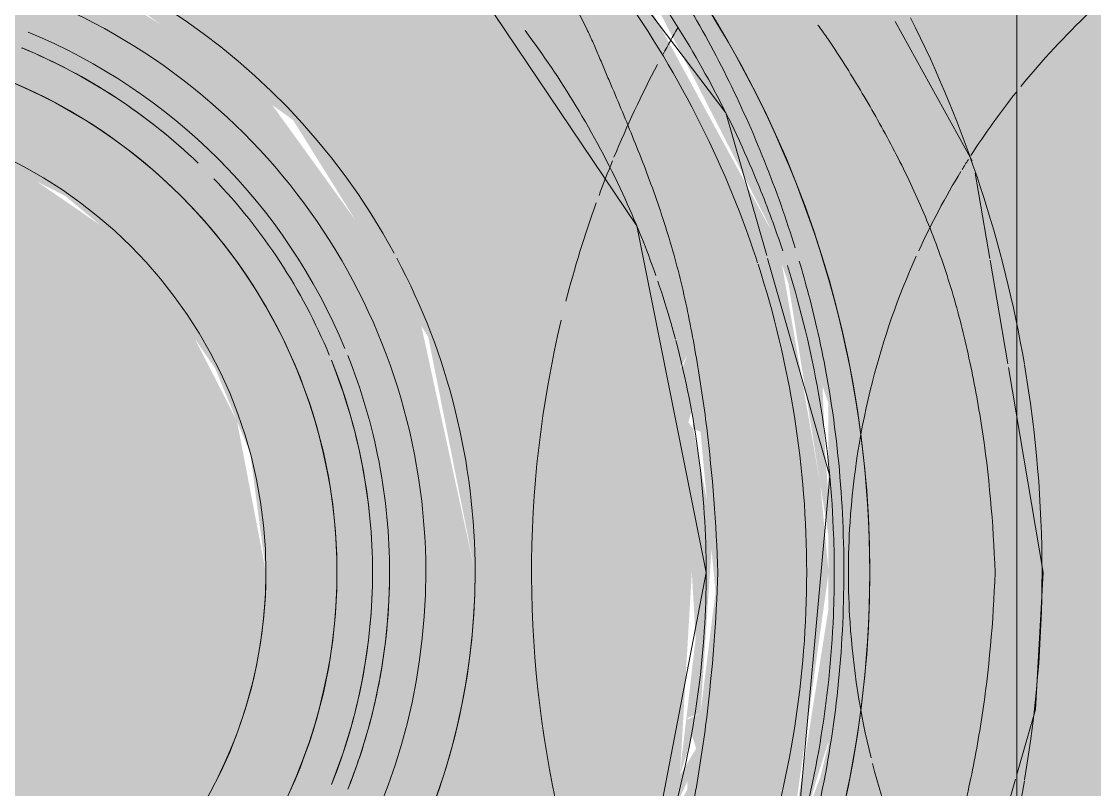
# Model space of a CAD drawing. Header units: metres. Extents: x 1.1 to 88.1, y -3.7 to 23.8.
# Drawn here: x 23.97653 to 24.00674, y 22.09873 to 22.12037 of the extents above; entities that cross this region are included whole.
import ezdxf

# ---------------------------------------------------------------- set-up
doc = ezdxf.new("R2010")
doc.units = ezdxf.units.M
doc.layers.add('1095_ARQ_BASE_dwg', color=7, linetype='Continuous', lineweight=5, true_color=0x767676)
doc.layers.add('A-FLOR', color=7, linetype='Continuous', lineweight=9, true_color=0x007f00)
doc.layers.add('LAYOUT-WC_COZINHA', color=7, linetype='Continuous', lineweight=5)
doc.layers.add('P-SANR-FIXT', color=7, linetype='Continuous', lineweight=5)

# ---------------------------------------------------------------- blocks, each defined once
blk = doc.blocks.new('1095_ARQ_BASE_dwg_A$C331B23C5-V4-TÉRREO')
at = {"layer": 'LAYOUT-WC_COZINHA', "color": 254, "true_color": 0xe6e6e6}
for radius, start, end in [(0.02173008093745839, 14.34205347070965, 24.19887952554475), (0.02173008093745827, 3.707179980991153, 13.91375420554731), (0.02173008093745869, 345.6822596381449, 356.2928200191801), (0.02173008093745861, 335.8011204747295, 345.6579465297497), (0.02173008093745849, 327.6268900962612, 328.5162839313962), (0.02173008093745842, 321.4831705184164, 327.2727272727316), (0.02173008093745888, 313.4386172301925, 320.9453851844161)]:
    blk.add_arc((0.1988713163498231, 0.4000000485780205), radius, start, end, dxfattribs=at)
at = {"layer": 'LAYOUT-WC_COZINHA', "color": 254, "true_color": 0xe9e9e9}
for radius, start, end in [(0.03065085100652098, 346.589651650428, 13.85596082074869), (0.03065085100652101, 340.1427155761213, 345.5553491694817), (0.03065085100652072, 337.7652515565567, 339.72623596918), (0.03065085100652082, 332.1701128724391, 337.5652916131978)]:
    blk.add_arc((0.1988713163498231, 0.4000000485780205), radius, start, end, dxfattribs=at)
at = {"layer": 'LAYOUT-WC_COZINHA', "color": 7, "true_color": 0xf2f2f2}
for radius, start, end in [(0.02173008093745876, 0, 3.707179980991645), (0.02173008093745861, 356.2928200191801, 0), (0.02173008093745852, 328.6724872057854, 335.3554602494703)]:
    blk.add_arc((0.1988713163498231, 0.4000000485780205), radius, start, end, dxfattribs=at)
at = {"layer": 'LAYOUT-WC_COZINHA', "color": 7, "true_color": 0xeeeeee}
blk.add_arc((0.1988713163498231, 0.4000000485780205), 0.03065085100652076, 329.9567374898219, 331.5467307387211, dxfattribs=at)
blk = doc.blocks.new('1095_ARQ_BASE_dwg-4006143-TÉRREO')
at = {"rotation": 270}
blk.add_blockref('1095_ARQ_BASE_dwg_A$C331B23C5-V4-TÉRREO', (16.30244843990409, 13.27780630161033), dxfattribs=at)
blk = doc.blocks.new('USO_ESG_Cuba lavatório retângular - Uso geral-4012784-TÉRREO')
at = {"layer": 'P-SANR-FIXT', "true_color": 0xf3f3f3, "transparency": 33554560}
h = blk.add_hatch(color=7, dxfattribs=at)
h.paths.add_polyline_path([(0.1869294648993255, -0.357624999999909), (0.1869294648993261, -0.1449999999999898), (-0.1858498807490143, -0.1449999999999861), (-0.1858498807490148, -0.3576249999999097), (0.1866170412062196, -0.357624999999909)])
h.paths.add_polyline_path([(0.03085075423785871, -0.2499999999999835), (0.02853169548887802, -0.2605591455053556), (0.02313259905116912, -0.2689772181100412), (0.02216480677848439, -0.2697392606215501), (0.01763355756879813, -0.2742705098312342), (0.00927050983127133, -0.2785316954888421), (2.382307684456464e-14, -0.2799999999999854), (-0.009270509831225848, -0.2785316954888422), (-0.01763355756875049, -0.2742705098312342), (-0.02427050983122569, -0.2676335575687601), (-0.0251214761728119, -0.2661279080109749), (-0.02906568206069272, -0.2597400045693585), (-0.03112010454866174, -0.2499999999999837), (-0.02853169548883146, -0.2391271243805648), (-0.02329843698086969, -0.2310628503781256), (-0.02174433880653905, -0.2298402714065292), (-0.01763355756875049, -0.2257294901687417), (-0.008846695337719012, -0.221401178889773), (0.000539792075152667, -0.2200854946656971), (0.00927050983127133, -0.2214683045111337), (0.01763355756879705, -0.2257294901687416), (0.02427050983127117, -0.2323664424312071), (0.0262010603231194, -0.235807013857252), (0.02875675427854008, -0.2397917578825391), (0.03037067809956857, -0.2476596305875227)])
h = blk.add_hatch(color=7, dxfattribs=at)
h.paths.add_polyline_path([(0.02533763338724237, -0.2344607903328328), (0.02427050983127117, -0.2323664424312071), (0.02411113747496271, -0.2325484830128858), (0.02427050983127117, -0.2327969705296536)])
h.paths.add_polyline_path([(0.02216480677848548, -0.2302607393784257), (0.01763355756879705, -0.2257294901687416), (0.00927050983127133, -0.2214683045111337), (2.382307684456464e-14, -0.2199999999999818), (-0.009270509831225848, -0.2214683045111338), (-0.01763355756875049, -0.2257294901687417), (-0.02174433880653905, -0.2298402714065292), (-0.01512085696504463, -0.2246297063650442), (-0.005298960460592389, -0.2211704951486595), (0.005176605270418327, -0.2211704951486595), (0.01558627173027372, -0.2250807813319949), (0.01923043080564075, -0.2279502030173084)])
h.paths.add_polyline_path([(0.02216480677848439, -0.2697392606215501), (0.0149526239992961, -0.2754181547743642), (0.005115685665228228, -0.2788507627995166), (-0.005298960460591306, -0.2788295048513077), (-0.01512085696504354, -0.2753702936349231), (-0.02174433880652822, -0.2701597285934554), (-0.01763355756875049, -0.2742705098312342), (-0.008846695337719012, -0.2785988211101942), (0.0005397920751537499, -0.2799145053342788), (0.00927050983127133, -0.2785316954888421), (0.01763355756879813, -0.2742705098312342)])
h.paths.add_polyline_path([(-0.02391126502494523, -0.2320071976249332), (-0.02427050983122569, -0.2323664424312072), (-0.02414439462078277, -0.2323664424312072)])
h = blk.add_hatch(color=7, dxfattribs=at)
h.paths.add_polyline_path([(0.008961492836891504, -0.2224193610274232), (0.004590060453473843, -0.2211339034133064), (0.00107646400322933, -0.2211704951486595), (0.008652475842520341, -0.2223704175437216)])
h.paths.add_polyline_path([(0.0300000000000235, -0.2499999999999835), (0.02853169548887802, -0.2407294901687382), (0.02399438216739933, -0.2323664424312071), (0.02292684928999008, -0.231022781889926), (0.02216480677848331, -0.2302607393784257), (0.0149526239992961, -0.2245818452256116), (0.00940909705789155, -0.2226474267693292), (0.01763355756879705, -0.2271262924154066), (0.02356980799344345, -0.2331668081476626), (0.02762958245628254, -0.2413475241574914), (0.02900000000001831, -0.2499999999999835), (0.02959928155077139, -0.2499999999999835)])
h.paths.add_polyline_path([(1.840874119807268e-14, -0.2209999999999815), (-0.006172342022647001, -0.2214683045111338), (-0.008652475842477025, -0.2223704175437216), (-0.001021336680901484, -0.2211617638385803)])
h.paths.add_polyline_path([(-0.008961492836855768, -0.2224193610274232), (-0.01512085696504463, -0.2246297063650442), (-0.02346149283685572, -0.2315574254368437), (-0.02427050983122569, -0.2325607816963789), (-0.0251214761728119, -0.2340365579130425), (-0.02862534557809197, -0.2413207735616555), (-0.02982850638683382, -0.2499999999999837), (-0.02896880295333251, -0.2498030295994473), (-0.02742318694958067, -0.2407294901687383), (-0.02287370758456288, -0.2323664424312072), (-0.01683319185230797, -0.2264301920065564), (-0.009032939408807355, -0.2224557648741196)])
at = {"layer": 'P-SANR-FIXT', "color": 8, "true_color": 0x808080, "flags": 128}
for points in [[(-0.008846695337719012, -0.2228798044426291), (-0.002708260249471493, -0.2211267368241472), (0.007897002039398816, -0.222095925767183), (0.01743733420890632, -0.2268280476504858), (0.02462619903576658, -0.2346849642164301), (0.02849416044284715, -0.2446071509701804), (0.02900000000001831, -0.2499999999999835)], [(-0.0289999999999815, -0.2499999999999837), (-0.02704463938924065, -0.2395315960956219), (-0.0214422427375692, -0.2304748821672448), (-0.01294830699244713, -0.2240511783306102), (-0.008925505879602077, -0.2229023118418197)]]:
    blk.add_lwpolyline(points, dxfattribs=at)
at = {"layer": 'P-SANR-FIXT', "color": 8, "true_color": 0x808080}
for centre, radius, start, end in [((3.790034952544374e-15, -0.2500000000000009), 0.03000000000000018, 5.915831707522141e-13, 180.0000000000006), ((-1.624300693947589e-15, -0.2500000000000009), 0.02900000000000011, 106.6819962415684, 107.3531662342334), ((-1.624300693947589e-15, -0.2500000000000009), 0.0290000000000001, 108.1978308130135, 111.9871867458886), ((3.248601387895178e-15, -0.2500000000000009), 0.01599999999999987, 68.0625383310523, 111.9374616689459), ((3.248601387895178e-15, -0.2500000000000009), 0.01500000000000528, 359.9999999999987, 179.9999999999989), ((3.248601387895178e-15, -0.2500000000000009), 0.01600000000000002, 112.5000000000003, 133.8919711008796), ((3.248601387895178e-15, -0.2500000000000009), 0.01599999999999983, 136.1080288991172, 157.4999999999973)]:
    blk.add_arc(centre, radius, start, end, dxfattribs=at)
at = {"layer": 'P-SANR-FIXT'}
for radius, start, end in [(0.03000000000000186, 5.088887490341627e-14, 180), (0.01500000000000091, 1.218152443000527e-12, 180.000000000001)]:
    blk.add_arc((3.790034952544374e-15, -0.2500000000000009), radius, start, end, dxfattribs=at)
at = {"layer": 'P-SANR-FIXT', "color": 9, "true_color": 0xb9b9b9}
for radius, start, end in [(0.02900000000000017, 92.46208015160195, 106.6819962415696), (0.02899999999999979, 73.31800375842515, 87.6130991363536), (0.02899999999999991, 111.9871867458893, 123.1686474994104)]:
    blk.add_arc((-1.624300693947589e-15, -0.2500000000000009), radius, start, end, dxfattribs=at)
at = {"layer": 'P-SANR-FIXT', "color": 254, "true_color": 0xd7d7d7}
blk.add_arc((-1.624300693947589e-15, -0.2500000000000009), 0.02899999999999989, 87.61309913635368, 92.46208015160141, dxfattribs=at)
at = {"layer": 'P-SANR-FIXT', "color": 9, "true_color": 0xbfbfbf}
for radius, start, end in [(0.01599999999999998, 68.06253833104886, 111.9374616689458), (0.01599999999999993, 112.5000000000326, 133.8919711008875), (0.016, 136.1080288991192, 157.3614601490513)]:
    blk.add_arc((3.248601387895178e-15, -0.2500000000000009), radius, start, end, dxfattribs=at)
at = {"layer": 'P-SANR-FIXT', "color": 7, "true_color": 0xefefef}
blk.add_arc((3.248601387895178e-15, -0.2500000000000009), 0.0160000000000001, 157.3614601490506, 157.499999999997, dxfattribs=at)
at = {"layer": 'P-SANR-FIXT', "color": 8, "true_color": 0x808080}
for points, knots in [([(-0.008769624858523138, -0.2219857255343547), (-0.008458592322125081, -0.2218934206771798), (-0.007304503660765834, -0.22156994839781), (-0.005096085679068989, -0.2210864953756798), (-0.002084009963320986, -0.2207388637571516), (0.001236327136799575, -0.2206972576139234), (0.004496081532289011, -0.22099105559371), (0.008708659177706485, -0.2218496013203615), (0.01291429036232858, -0.2234169470189333), (0.01591682340999941, -0.2251058476875218), (0.01703172218814625, -0.2258308752217509), (0.01723338520683557, -0.2259653123214019)], [0.4063898920121023, 0.4063898920121023, 0.4063898920121023, 0.4063898920121023, 0.4166666666666666, 0.4444444444444444, 0.4791666666666666, 0.5138888888888888, 0.548611111111111, 0.5833333333333333, 0.6527777777777777, 0.6875, 0.69521360668637, 0.69521360668637, 0.69521360668637, 0.69521360668637]), ([(-0.01733990176433876, -0.2259748713643814), (-0.01661447824157873, -0.2254930210985326), (-0.0151388674659253, -0.2245976332666371), (-0.01281738829727617, -0.2234469901093273), (-0.01078607845700059, -0.2226351613973761), (-0.009547060414531428, -0.2222242596805273), (-0.009142605193543454, -0.2220988798923324)], [0.3055555555555556, 0.3055555555555556, 0.3055555555555556, 0.3055555555555556, 0.3333333333333333, 0.361111111111111, 0.3888888888888888, 0.4022782695010805, 0.4022782695010805, 0.4022782695010805, 0.4022782695010805])]:
    blk.add_open_spline(points, degree=3, knots=knots, dxfattribs=at)
blk = doc.blocks.new('USO_ESG_Sifão de Uso Geral - Sifão para lavatório-4012786-TÉRREO')
at = {"layer": 'P-SANR-FIXT', "color": 9, "true_color": 0xbcbcbc}
for p, q in [((1.732587406877428e-14, -0.2151177860310488), (-0.00576954627603603, -0.2160984953967963)), ((-0.01934528742794644, -0.2158568159528282), (0, -0.2158568159528282)), ((5.414335646491964e-16, -0.2158568159528282), (0.01589980186738571, -0.2158568159528281)), ((0.007658790109892573, -0.2164212575065809), (0.005819731398620246, -0.2158938515388714)), ((-0.005878380655512632, -0.2161169951002713), (-0.007701261184031557, -0.2164268489295705)), ((-0.008846695337716847, -0.2166215502021874), (-0.01124516297900489, -0.2170292425174384)), ((-0.01160097462173919, -0.2171186025394591), (-0.01551842351622782, -0.2192847960452973))]:
    blk.add_line(p, q, dxfattribs=at)
at = {"layer": 'P-SANR-FIXT', "color": 8, "true_color": 0x797979}
for p, q in [((-0.01403636948615235, -0.2158568159528282), (-0.02382200383151755, -0.2158568159528282)), ((0, -0.2158568159528282), (-0.01403636948615235, -0.2158568159528282)), ((0.02384331287709732, -0.2158568159528281), (0, -0.2158568159528282))]:
    blk.add_line(p, q, dxfattribs=at)
at = {"layer": 'P-SANR-FIXT', "color": 254, "true_color": 0xdddddd}
for p, q in [((-0.01934528742794644, -0.2158568159528282), (-0.005819731398602379, -0.2158568159528282)), ((-0.01403636948615235, -0.2158568159528282), (-0.01931940518979337, -0.2158568159528282)), ((0, -0.2158568159528282), (-0.01403636948615235, -0.2158568159528282)), ((-0.005819731398602379, -0.2158568159528282), (0, -0.2158568159528282)), ((0.01608669181237023, -0.2158568159528281), (0, -0.2158568159528282)), ((-5.414335646491964e-16, -0.2158568159528282), (0.01124285771995076, -0.2158568159528281)), ((-0.007701261184031557, -0.2164268489295705), (-0.008794259820211358, -0.2166126371957448))]:
    blk.add_line(p, q, dxfattribs=at)
at = {"layer": 'P-SANR-FIXT', "color": 9, "true_color": 0xbcbcbc, "flags": 128}
blk.add_lwpolyline([(0.005690588724213282, -0.2158568159528108), (0.003860997677208588, -0.2153321251255208), (1.840874119807268e-14, -0.2151177860310488)], dxfattribs=at)
at = {"layer": 'P-SANR-FIXT', "color": 8, "true_color": 0x808080, "flags": 128}
for points in [[(1.732587406877428e-14, -0.2246060849039471), (-0.009764060963254068, -0.2265582842477198), (-0.01802686516222551, -0.2321147251537007), (-0.02351797904036316, -0.240421086399743), (-0.02415240806594549, -0.2437297222639029)], [(0.01530832970432699, -0.2302508932566109), (0.00939317063815384, -0.2264072199758491), (2.598881110316143e-14, -0.2246060849039558)]]:
    blk.add_lwpolyline(points, dxfattribs=at)
at = {"layer": 'P-SANR-FIXT', "color": 9, "true_color": 0xbcbcbc}
for radius, start, end in [(0.03484968565129595, 89.99999999999942, 99.65823961181744), (0.03484968565129575, 80.34176038817891, 90), (0.03484968565129566, 99.70135754405271, 116.6461700771394), (0.0348496856512956, 63.35382992285229, 80.2986424559434)]:
    blk.add_arc((0, -0.2500000000000009), radius, start, end, dxfattribs=at)
at = {"layer": 'P-SANR-FIXT', "color": 9, "true_color": 0xbfbfbf}
for radius, start, end in [(0.02822349525623105, 90, 107.9131744302664), (0.02822349525623118, 72.08682556972725, 90), (0.02822349525623149, 108.2903796348468, 126.0000000000031), (0.02822349525623139, 108, 108.2863313442545), (0.02539391509603857, 105.9662807906842, 108.8642113322183), (0.02539391509603871, 109.2248660546576, 114.8392954094405), (0.0253939150960388, 121.1817865317685, 126.9500694084687), (0.01888887034603922, 90, 117.9467991478724), (0.01888887034603915, 269.9999999999995, 89.99999999999987), (0.01750000469312075, 90, 158.7858039684736), (0.0175000046931205, 26.2794320457164, 89.99999999999922), (0.01888887034603919, 118.4416452375933, 241.5583547624063), (0.01647931792355334, 90, 111.763202108668), (0.01647931792355307, 68.2367978912782, 90), (0.01599999999999946, 90, 111.9374616689208), (0.01599999999999961, 68.06253833102969, 89.99999999999997), (0.01647931792355318, 112.5000000000044, 157.5000000000172), (0.01599999999999939, 112.4999999999934, 133.891971100856), (0.01299999999999975, 90, 269.9999999999996), (0.01299999999999975, 90, 269.9999999999996), (0.01299999999999975, 269.9999999999994, 89.99999999999973), (0.01299999999999975, 270.0000000000017, 89.99999999999973), (0.01599999999999943, 136.1080288990931, 157.361460149039), (0.0175000046931205, 159.3211955666386, 269.9999999999996)]:
    blk.add_arc((0, -0.2500000000000009), radius, start, end, dxfattribs=at)
at = {"layer": 'P-SANR-FIXT', "color": 8, "true_color": 0x808080}
for radius, start, end in [(0.02539391509603858, 90, 104.9070568952628), (0.02539391509603864, 75.09294310470598, 89.99999999999984), (0.02539391509603867, 105.0000000000009, 105.9662807906871), (0.02539391509603871, 114.8392954094385, 121.1817865317632), (0.01888887034603922, 90, 117.9467991478724), (0.01888887034603915, 337.49999999998, 89.99999999999987), (0.01888887034603919, 118.4416452375933, 241.5583547624063), (0.01599999999999946, 90, 111.9374616689208), (0.01599999999999961, 68.06253833102969, 89.99999999999997), (0.01599999999999939, 112.4999999999934, 133.891971100856), (0.01599999999999962, 136.1080288991068, 157.4999999999975)]:
    blk.add_arc((0, -0.2500000000000009), radius, start, end, dxfattribs=at)
at = {"layer": 'P-SANR-FIXT', "color": 254, "true_color": 0xdfdfdf}
for radius, start, end in [(0.01647931792355247, 90, 111.7632021086644), (0.01647931792355388, 75.00000000000031, 89.99999999999952), (0.01647931792355438, 68.23679789127254, 74.99999999999959), (0.01647931792355226, 112.4999999999979, 157.500000000003)]:
    blk.add_arc((0, -0.2500000000000009), radius, start, end, dxfattribs=at)
at = {"layer": 'P-SANR-FIXT', "color": 7, "true_color": 0xefefef}
blk.add_arc((0, -0.2500000000000009), 0.01599999999999962, 157.3614601490488, 157.4999999999975, dxfattribs=at)
at = {"layer": 'P-SANR-FIXT', "color": 9, "true_color": 0xbcbcbc}
for points, knots in [([(0, -0.2164723609770116), (-0.001390393587699305, -0.21651930464061), (-0.00344483121435383, -0.2167052270234301), (-0.006053097951000231, -0.2171890573318709), (-0.007930673662155923, -0.2176600569157749), (-0.009712557209786532, -0.2182785435380415), (-0.01138879504234262, -0.2190376030863674), (-0.01269535237455649, -0.219738464094397), (-0.01368430472703268, -0.2203201087326921), (-0.01416060454494202, -0.2206106702329221), (-0.01439338814773181, -0.220758145461042)], [0, 0, 0, 0, 0.05555555555555555, 0.08333333333333333, 0.1111111111111111, 0.1388888888888889, 0.1666666666666667, 0.1944444444444444, 0.2083333333333333, 0.2222222222222222, 0.2222222222222222, 0.2222222222222222, 0.2222222222222222]), ([(0.01426715163392995, -0.2206786986080964), (0.01407471210894614, -0.2205583602161606), (0.01363979605653538, -0.2202939313041365), (0.01269535237455703, -0.2197384640943969), (0.01138879504234316, -0.2190376030863674), (0.009712557209786532, -0.2182785435380329), (0.007930673662155923, -0.2176600569157749), (0.006053097951000773, -0.2171890573318709), (0.00344483121435383, -0.2167052270234301), (0.001390393587699305, -0.21651930464061), (0, -0.2164723609770116)], [0.7802781044217818, 0.7802781044217818, 0.7802781044217818, 0.7802781044217818, 0.7916666666666667, 0.8055555555555556, 0.8333333333333333, 0.861111111111111, 0.8888888888888888, 0.9166666666666666, 0.9444444444444444, 1, 1, 1, 1]), ([(-0.01439338814773181, -0.220758145461042), (-0.01462617175052161, -0.2209056206891532), (-0.014974145848348, -0.2211346322099735), (-0.01530849844542615, -0.2213741278468385), (-0.01542277508905908, -0.2214581018640055)], [0.2222222222222222, 0.2222222222222222, 0.2222222222222222, 0.2222222222222222, 0.2361111111111111, 0.2434737877480352, 0.2434737877480352, 0.2434737877480352, 0.2434737877480352])]:
    blk.add_open_spline(points, degree=3, knots=knots, dxfattribs=at)
at = {"layer": 'P-SANR-FIXT', "color": 8, "true_color": 0x808080}
for points, knots in [([(-0.01458837926506605, -0.2276444031615937), (-0.01446660928570583, -0.2275928615340064), (-0.01422060100285071, -0.2274903521867066), (-0.01372048118429059, -0.2272783077776549), (-0.01282304289705027, -0.2268988814560781), (-0.01147870816019739, -0.2263482188920652), (-0.01005179180697902, -0.2258378079699725), (-0.008861045203260889, -0.2254823874086934), (-0.00794276797292873, -0.2252529548815819), (-0.007001875168755724, -0.2250555019216153), (-0.00572295209463865, -0.2248179702534964), (-0.003425110654776343, -0.2244806990385373), (-0.001377101227162777, -0.2243226451089176), (0, -0.2242758894700967)], [0.7777777777777778, 0.7777777777777778, 0.7777777777777778, 0.7777777777777778, 0.7847222222222223, 0.7916666666666667, 0.8055555555555556, 0.8333333333333333, 0.861111111111111, 0.875, 0.8888888888888888, 0.9027777777777777, 0.9166666666666666, 0.9444444444444444, 1, 1, 1, 1]), ([(0, -0.2242758894700967), (0.001377101227162777, -0.2243226451089176), (0.003425110654776884, -0.2244806990385373), (0.00572295209463865, -0.2248179702534964), (0.007001875168756266, -0.2250555019216153), (0.007942767972929272, -0.2252529548815819), (0.00886104520326143, -0.2254823874086934), (0.01005179180697956, -0.2258378079699724), (0.01147870816019793, -0.2263482188920652), (0.01282304289705081, -0.226898881456078), (0.01372048118429167, -0.2272783077776548), (0.01422060100285125, -0.2274903521867066), (0.01458961342713447, -0.2276441162076518), (0.01495122087901203, -0.2277996019522391), (0.01518656452148178, -0.2279087503226244), (0.0153028704350597, -0.2279641390027966)], [0, 0, 0, 0, 0.05555555555555555, 0.08333333333333333, 0.09722222222222221, 0.1111111111111111, 0.125, 0.1388888888888889, 0.1666666666666667, 0.1944444444444444, 0.2083333333333333, 0.2152777777777778, 0.2222222222222222, 0.2291666666666667, 0.2361111111111111, 0.2361111111111111, 0.2361111111111111, 0.2361111111111111]), ([(-0.02143249050766385, -0.2309053096585422), (-0.02130568363528768, -0.2308855566082328), (-0.02097224536518516, -0.2307966178949697), (-0.02042518096176822, -0.2305811392988112), (-0.01993395719871345, -0.2303739978909561), (-0.01963520559252075, -0.2302466596218556), (-0.0194026411487766, -0.2301494199999937), (-0.01916194805615188, -0.2300436288305019), (-0.01883010481430277, -0.2298828187140896), (-0.01822114325250048, -0.2295610539170824), (-0.01727171986926843, -0.2290111462520755), (-0.01621692685179364, -0.2284170223840155), (-0.01553548226221391, -0.2280749163631497), (-0.01530287043505861, -0.2279641390027967)], [0.5897058362816519, 0.5897058362816519, 0.5897058362816519, 0.5897058362816519, 0.6111111111111112, 0.6388888888888888, 0.6527777777777777, 0.6597222222222221, 0.6666666666666666, 0.6736111111111112, 0.6805555555555556, 0.6944444444444444, 0.7222222222222222, 0.75, 0.7638888888888888, 0.7638888888888888, 0.7638888888888888, 0.7638888888888888])]:
    blk.add_open_spline(points, degree=3, knots=knots, dxfattribs=at)
blk.add_open_spline([(-0.01530287043505861, -0.2279641390027967), (-0.01518656452148124, -0.2279087503226245), (-0.01495122087901149, -0.2277996019522392), (-0.01471014924442627, -0.227695944789181), (-0.01458837926506605, -0.2276444031615937)], degree=3, dxfattribs=at)

msp = doc.modelspace()

# ---------------------------------------------------------------- hatches: boundary and pattern name
at = {"layer": 'A-FLOR', "true_color": 0x464646}
h = msp.add_hatch(color=49, dxfattribs=at)
h.paths.add_polyline_path([(23.97041513751442, 22.07000123540499), (23.97943489987681, 22.07118870964764), (23.98783998034006, 22.07467020796836), (23.9957226923546, 22.08107525475631), (23.99694099277638, 22.08266297477772), (23.99014112867566, 22.08266926209311), (23.98881864575324, 22.08135036189508), (23.9874609098309, 22.08028091968015), (23.98460812365715, 22.07864986073318), (23.98062337963187, 22.07609416677776), (23.97041513751442, 22.07400016681844), (23.95952689509609, 22.07653029834546), (23.95143791940436, 22.08171832200513), (23.94936184193354, 22.08400014923713), (23.94584513613828, 22.0878051487398), (23.94183449854185, 22.09588942821941), (23.94041513751442, 22.10485092105627), (23.94188344202556, 22.11412143088753), (23.94646727967968, 22.12280713062157), (23.95336936519794, 22.12942092243241), (23.95584690878825, 22.1309845410234), (23.96067513294504, 22.13391660311699), (23.97041513751442, 22.13597102560496), (23.98128801313383, 22.13338261654513), (23.98957868937446, 22.12786156369978), (23.99042623160502, 22.12678419866752), (23.99694099277638, 22.12703886733485), (23.99443330625503, 22.12997239722911), (23.98718283917998, 22.13530383092511), (23.97943489987681, 22.13851313246493), (23.97041513751441, 22.13970060670758), (23.96067513294504, 22.1382147983746), (23.95245892794913, 22.13462390210437), (23.94577268846816, 22.12949337010253), (23.94023442442649, 22.12227576388193), (23.93673014139972, 22.11369761639402), (23.93563651683799, 22.10431112898114), (23.93675292610577, 22.09583115869389), (23.94023442442649, 22.08742607823064), (23.94614462768317, 22.07992307301247), (23.95338962056591, 22.07450480177424), (23.96139537515202, 22.07118870964764), (23.96384270865784, 22.07086651207917)])
h.paths.add_polyline_path([(24.01159459140123, 22.0783458971168), (24.01345790838381, 22.07931374106412), (24.01499537796138, 22.08171832200513), (24.01541513876611, 22.08431858075889), (24.01541513876611, 22.08580092105629), (24.14093890044321, 22.08602314800082), (24.14376667412559, 22.08885092105628), (24.01541513876611, 22.0889511191889), (24.01541513876611, 22.12085092105629), (24.16520352677982, 22.12085092105629), (24.16520352677982, 22.12134870499838), (24.16873906068576, 22.12134870499838), (24.16873906068576, 22.12325180804709), (24.17003315591127, 22.1233750901221), (24.1698108526285, 22.12390092105628), (24.01541513876611, 22.12417032624608), (24.01517128692134, 22.12733663649619), (24.01434770164603, 22.12932052867122), (24.01286085881766, 22.13072027516138), (24.01159459140123, 22.13135594499577), (24.0096193193767, 22.13130403043202), (24.00805922763998, 22.12997239722911), (24.00717472637818, 22.12873101915573), (24.00455832156159, 22.12847146213423), (24.00455832156159, 22.12733663649619), (23.99694099277638, 22.12703886733485), (24.00099183487147, 22.12134870499838), (24.0041001336291, 22.11369761639402), (24.00519375819084, 22.10431112898114), (24.00407734892305, 22.09583115869389), (24.00059585060234, 22.08742607823064), (23.99694099277638, 22.08266297477772), (24.00455832156159, 22.08213959814904), (24.00455832156159, 22.08097082295684), (24.00717472637818, 22.08097082295684), (24.00880049135499, 22.07903463191448), (24.00964075278439, 22.07839781168041)])
h.paths.add_polyline_path([(23.99054209556441, 22.08307381170625), (23.99189012631166, 22.08324596922418), (23.99622001718241, 22.08645003406548), (23.99972615500474, 22.09060332187604), (24.00273049942559, 22.09693619608805), (24.00389769854212, 22.10514522664978), (24.00271898385144, 22.1127899197669), (23.99894683300327, 22.12007235179337), (23.99500350178937, 22.1243241218495), (23.99189012631166, 22.12645587288839), (23.99071425308233, 22.12645587288839), (23.99501109386063, 22.1218457538758), (23.99901395862463, 22.11369761639402), (24.0003296428487, 22.10431112898114), (23.99894683300327, 22.09558004955592), (23.99468564734567, 22.0872173634875), (23.99059967164846, 22.0831313877903)])
h = msp.add_hatch(color=49, dxfattribs=at)
h.paths.add_polyline_path([(24.22041513751441, 22.07027999201818), (24.22041513751441, 22.07485092105629), (24.2062836477492, 22.07485092105629), (24.2061425502514, 22.0815707151729), (24.20345615504002, 22.08143156672009), (24.20369827695426, 22.07358947569468), (24.20393624914093, 22.07340862238283), (24.20393624914093, 22.07271569096782), (24.2062836477492, 22.07162071418211), (24.21918637401226, 22.07043902551933)])
h.paths.add_polyline_path([(23.9870650102728, 22.08589232400368), (23.98901589286454, 22.08773469991176), (23.98800998577305, 22.086894711491), (23.98744642526331, 22.08629691186216)])
h.paths.add_polyline_path([(23.99188491314271, 22.09147367993347), (23.99277073435282, 22.09303230573735), (23.99204383726555, 22.09173960929511)])
h.paths.add_polyline_path([(23.99506954186167, 22.09912939499056), (23.99541739405237, 22.10024750049795), (23.99527972627611, 22.10074732937483), (23.99564805037465, 22.1008856914938), (23.99599442211258, 22.10602129803112), (23.99544184612428, 22.10889549127365), (23.99530581525182, 22.1090835185617), (23.99552525095723, 22.10981279525042), (23.9950695418618, 22.1105724471218), (23.99551387380632, 22.10298723543457), (23.9951030100872, 22.09948508261995)])
h.paths.add_polyline_path([(23.99506601177704, 22.11060996352607), (23.9952796521224, 22.11097067294489), (23.99494377593627, 22.11114625600407), (23.99506080627275, 22.11066528565484)])
h.paths.add_polyline_path([(24.17397420935452, 22.12085092105629), (24.17796416354954, 22.12111388110333), (24.18154730886354, 22.12249070207167), (24.19308097113075, 22.12374953219107), (24.19720823926271, 22.12324834358648), (24.19749936576165, 22.12337002510573), (24.19826528881811, 22.12374953219107), (24.19171839518696, 22.12390092105628), (24.17020352677982, 22.12390092105628), (24.17020352677982, 22.12085092105629), (24.17264579904162, 22.12085092105629)])
h.paths.add_polyline_path([(23.9512785363969, 22.12126881440081), (23.95299029468877, 22.12321486266141), (23.95196055029229, 22.12215763221392), (23.95141954106647, 22.12145257526389)])
h.paths.add_polyline_path([(23.98933340171901, 22.12155335660555), (23.98783998034006, 22.12321486266141), (23.98869095282732, 22.12221249978483), (23.9892348188394, 22.12165450120013)])
h.paths.add_polyline_path([(24.20483545452029, 22.12392115815872), (24.2062836477492, 22.12402838612153), (24.2062836477492, 22.13485092105628), (24.22041513751441, 22.13485092105628), (24.22041513751441, 22.13942185009439), (24.21499354536148, 22.13875906064557), (24.2055269452398, 22.13802288014781), (24.20384890077475, 22.13650808395818), (24.2036878136847, 22.13607029866995), (24.20345615504002, 22.13592835940986), (24.2035503620607, 22.12392115815872), (24.20465112873916, 22.12392115815872)])
h.paths.add_polyline_path([(23.98388512288181, 22.12624953152273), (23.98311209506243, 22.126842696631), (23.98311209506243, 22.12665853656684)])
h.paths.add_polyline_path([(23.97748910374455, 22.12917181589597), (23.97600213701208, 22.12950929371443), (23.97728740962628, 22.12921612226337)])
h = msp.add_hatch(color=49, dxfattribs=at)
h.paths.add_polyline_path([(23.97041513751441, 22.07485092105627), (23.97968564734566, 22.07631922556742), (23.98804869508319, 22.0808565388889), (23.98957868937446, 22.0821104055163), (23.99013874102194, 22.08267045716378), (23.98901425857171, 22.08294277696022), (23.98724832936674, 22.08128111306285), (23.97906761335691, 22.07722133860002), (23.97023813969725, 22.07587895475649), (23.96067513294504, 22.07766695362416), (23.95278157994564, 22.0819772134717), (23.94684532952099, 22.08801772920395), (23.94368936463517, 22.09364558150306), (23.94504484387948, 22.08983751351775), (23.95201162927559, 22.08135036189508), (23.95667306784512, 22.07859759910384), (23.96145364467754, 22.07627028208372), (23.96788510079849, 22.07525163950553)])
h.paths.add_polyline_path([(23.99126918219033, 22.08410188751517), (23.99144289055704, 22.08432249674951), (23.99067400536947, 22.08414535300415)])
h.paths.add_polyline_path([(23.99261282395663, 22.08580830953107), (23.99412915779219, 22.08807529115829), (23.99387663035129, 22.0878051487398), (23.9926519663697, 22.08587015532127)])
h.paths.add_polyline_path([(23.99584119331506, 22.08992093928926), (23.99682274895833, 22.09358723206844), (23.99505158794543, 22.09000878647209), (23.99583329228879, 22.08992181831431)])
h.paths.add_polyline_path([(23.94277476240036, 22.09626658737326), (23.94157278498119, 22.10385557412416), (23.9415856326631, 22.09967431578588), (23.94239880932215, 22.09734396854228)])
h.paths.add_polyline_path([(23.99805551262847, 22.09626658737327), (23.99926509384909, 22.10013033684643), (23.99902468525525, 22.10238570251358), (23.9981577236469, 22.09691192234566)])
h.paths.add_polyline_path([(23.99925337367583, 22.1058722577372), (23.9990612300615, 22.11067065245489), (23.99826883001831, 22.11208842174607), (23.99924464236574, 22.10592738505949)])
h.paths.add_polyline_path([(23.94157690135301, 22.1058722577372), (23.94236633812035, 22.11236657420259), (23.9415856326631, 22.11014988151689), (23.94158263782444, 22.10868265690327)])
h.paths.add_polyline_path([(24.16520352677982, 22.11006952791812), (24.16860362266223, 22.11369761639402), (24.16915824892279, 22.11441640241726), (24.17020352677982, 22.11568065230522), (24.17003315591127, 22.12030573427691), (24.16953365379874, 22.12030573427691), (24.16953365379874, 22.11870732751684), (24.16770352677982, 22.11870732751684), (24.16770352677982, 22.11616462955527), (24.16520352677982, 22.11616462955527), (24.16520352677982, 22.11066356313118)])
h.paths.add_polyline_path([(23.94296745819664, 22.11407336190844), (23.94754142992983, 22.12248447862505), (23.95358194566208, 22.1284207290497), (23.96176266167191, 22.13248050351254), (23.97127384356057, 22.13371491537976), (23.97968564734566, 22.13227410800588), (23.98804869508319, 22.12772462864086), (23.9895295341311, 22.12659049553851), (23.98976175715234, 22.126842696631), (23.99013874102193, 22.12703138494879), (23.98745658840802, 22.12937955947814), (23.98498336624058, 22.13068329394391), (23.97937663035129, 22.13343156002883), (23.97041513751441, 22.13485092105628), (23.96067513294504, 22.13314339702765), (23.9521405156912, 22.12848036663308), (23.9495577004648, 22.12570835810589), (23.94490631498802, 22.1195784466086), (23.94298438779385, 22.11412143088753)])
h.paths.add_polyline_path([(23.99751503675754, 22.11506082976913), (23.99546907232071, 22.12037392192326), (23.993661320047, 22.12225295179757), (23.99552737896358, 22.11865691680434), (23.9969652469281, 22.11609377877624)])
h.paths.add_polyline_path([(23.99153738331936, 22.12537174279288), (23.99135303602669, 22.12560607840443), (23.99151893856259, 22.12537322679603)])
h = msp.add_hatch(color=49, dxfattribs=at)
h.paths.add_polyline_path([(24.2062836477492, 22.07485092105629), (24.22041513751441, 22.07491161827685), (24.22041454417613, 22.08272997642081), (24.21580352285818, 22.08252859176139), (24.2143158047037, 22.08196982849332), (24.20990525768929, 22.0814656071916), (24.2062836477492, 22.08139480383742), (24.2062836477492, 22.07557743919276)])
h.paths.add_polyline_path([(23.97041513751441, 22.07585092105628), (23.9799494424266, 22.07756214441387), (23.98804869508319, 22.0819772134717), (23.99400913927975, 22.08806521215486), (23.99805551262847, 22.09626658737327), (23.99925545838634, 22.10485092105627), (23.99902468525525, 22.10731613959898), (23.99783832446402, 22.11412143088753), (23.99328884509901, 22.12248447862505), (23.98724832936675, 22.1284207290497), (23.97906761335692, 22.13248050351254), (23.96955643146825, 22.13371491537976), (23.96067513294504, 22.1320348884884), (23.95278157994564, 22.12772462864086), (23.94684532952099, 22.12168411290861), (23.94278555505815, 22.11350339689877), (23.94157371484107, 22.10431112898114), (23.9415856326631, 22.10377445705307), (23.94306256428375, 22.09544182399842), (23.94754142992984, 22.0872173634875), (23.95358194566209, 22.08128111306285), (23.96176266167192, 22.07722133860002), (23.97023813969725, 22.07587895475649)])
h.paths.add_polyline_path([(23.96334117128412, 22.12917181589591), (23.96482813801464, 22.12950929371416), (23.96354286540029, 22.12921612226283)])
h.paths.add_polyline_path([(23.95882086023056, 22.12729944175138), (23.96311180560963, 22.12912143088752), (23.96226494377957, 22.12872602786732), (23.95895102901014, 22.12735335942527)])
h.paths.add_polyline_path([(23.95709515682155, 22.12636463415782), (23.95780520198689, 22.12687874233211), (23.9577181799664, 22.12674073324633)])
h.paths.add_polyline_path([(23.95410685573972, 22.12407163008952), (23.95611889282614, 22.12577529489836), (23.9550187149503, 22.12477132427104), (23.95449875691984, 22.12437234644166)])
h.paths.add_polyline_path([(23.9512785363969, 22.12126881440081), (23.95299029468877, 22.12321486266141), (23.95278157994564, 22.12272772748101), (23.95147798789256, 22.12145198546482)])
h.paths.add_polyline_path([(23.948945361886, 22.11822816217895), (23.95071603359713, 22.12075222646548), (23.95028328537854, 22.11997177802134), (23.94919868575375, 22.11855830027094)])
h.paths.add_polyline_path([(23.9460499205484, 22.11181788420793), (23.94690391058964, 22.11412143088753), (23.94614462768317, 22.11204652745714)])
h.paths.add_polyline_path([(23.94894536188578, 22.09147367993391), (23.94809211083879, 22.09295367440863), (23.94878643776334, 22.09173960929487)])
h.paths.add_polyline_path([(23.95149687330936, 22.08814848550761), (23.94951701657802, 22.0905171242855), (23.95032048960981, 22.08968157859306), (23.95143791940436, 22.08822531573243)])
h.paths.add_polyline_path([(23.95349009493136, 22.08610346923642), (23.95196055028967, 22.08754420990206), (23.95299029468877, 22.08661625698524), (23.95338384976552, 22.08621247522476)])
h.paths.add_polyline_path([(23.95694515214663, 22.08345231059013), (23.95486281996324, 22.08484758388088), (23.95655694452675, 22.08375019277381), (23.9569335812322, 22.08346118926505)])
h.paths.add_polyline_path([(23.96334117128436, 22.08053002621656), (23.96114462768317, 22.08128410053429), (23.96321953111358, 22.08058041122503)])
h.paths.add_polyline_path([(23.99506601177704, 22.11060996352607), (23.9952796521224, 22.11097067294489), (23.99515685270498, 22.11066267056995)])
h.paths.add_polyline_path([(23.99506954186167, 22.09912939499056), (23.99551387380632, 22.10671460667799), (23.99515756147018, 22.11042572136869), (23.99541739405244, 22.10945434161482), (23.99544184612428, 22.10889549127365), (23.99564857873166, 22.1088161506177), (23.99607245256568, 22.10431112898114), (23.99564805037465, 22.10088142170097), (23.99527972627611, 22.10070502813611), (23.99552525095723, 22.09988904686214), (23.99515685270498, 22.0992749392559)])
h.paths.add_polyline_path([(23.99478035448042, 22.0978839579046), (23.9952796521224, 22.09896792178297), (23.9952796521224, 22.09873116916768), (23.99478877928599, 22.09790429718449)])
h.paths.add_polyline_path([(23.97041513751441, 22.08596205071025), (23.96287941459722, 22.08760518838055), (23.95665006244956, 22.09210602590079), (23.95284567968908, 22.09821778638456), (23.95152626716838, 22.10485092105628), (23.95316940483868, 22.11238664397348), (23.95767024235892, 22.11861599612114), (23.96384270865784, 22.12243245401903), (23.97041513751441, 22.12373979140233), (23.9779508604316, 22.12209665373202), (23.98418021257927, 22.11759581621178), (23.98798459533976, 22.11148405572799), (23.98930400786045, 22.10485092105628), (23.98766087019015, 22.09731519813909), (23.98316003266991, 22.09108584599142), (23.97698756637099, 22.08726938809354), (23.971870478699, 22.08625153607062)])
h.paths.add_polyline_path([(23.97041513751441, 22.09185092105628), (23.97468029884333, 22.0926668903198), (23.97776448667273, 22.09424431933848), (23.97960752566983, 22.09565853290086), (23.98198816590232, 22.0991106695708), (23.98297217325617, 22.10148627346995), (23.98341513751442, 22.10485092105628), (23.98259916825089, 22.1091160823852), (23.98102173923222, 22.11220027021461), (23.97960752566984, 22.11404330921171), (23.97615538899989, 22.11642394944419), (23.97377978510075, 22.11740795679804), (23.97041513751441, 22.11785092105628), (23.96644675637544, 22.11715788217248), (23.96306578835608, 22.11545752277407), (23.96067513294504, 22.11332964160647), (23.9588421091265, 22.11059117254175), (23.95785810177266, 22.10821556864261), (23.95748620248929, 22.10431112898114), (23.95823110677794, 22.10058575972737), (23.95980853579662, 22.09750157189796), (23.96122274935899, 22.09565853290086), (23.96467488602894, 22.09327789266838), (23.96705048992808, 22.09229388531453)])
h.paths.add_polyline_path([(24.17020352677982, 22.1154662711447), (24.17453218178222, 22.11949784194684), (24.17707374789222, 22.12085092105629), (24.17020352677982, 22.12085092105629), (24.17020352677982, 22.11554316746373)])
h.paths.add_polyline_path([(24.21621722291362, 22.12272997642081), (24.22041454417613, 22.12272997642081), (24.22026191511904, 22.13485092105628), (24.2062836477492, 22.13479022383571), (24.2061425502514, 22.12392115815872), (24.21295567611201, 22.1237300845707), (24.21612083343834, 22.12278840165169)])
h = msp.add_hatch(color=49, dxfattribs=at)
h.paths.add_polyline_path([(23.98595434718158, 22.07951328766906), (23.98804869508319, 22.08058041122503), (23.98783998034006, 22.08072267558324), (23.9874609098309, 22.08047955125636)])
h.paths.add_polyline_path([(23.99941513751441, 22.10485092105627), (23.99925656018777, 22.10431112898114), (23.99932964284871, 22.10431112898114)])
h.paths.add_polyline_path([(23.99054209556441, 22.08307381170625), (23.99501109386064, 22.08785608823677), (23.99899577648698, 22.09588942821941), (24.00041513751442, 22.10485092105627), (23.99881716378565, 22.11437592105628), (23.99468564734567, 22.12248447862505), (23.99189012631166, 22.12492334865796), (23.99604164116861, 22.11924430920401), (23.99926326396708, 22.10957112528822), (23.99927735214318, 22.10012779139208), (23.99894683300327, 22.098769131673), (23.9957226923546, 22.08975783538976), (23.99045045712462, 22.08306210852635)])
h.paths.add_polyline_path([(23.99694099277638, 22.08266297477772), (24.00097985096503, 22.08835313711419), (24.00422282985592, 22.09693619608805), (24.00522568194737, 22.10514822812646), (24.00387577682478, 22.11437592105628), (24.00059585060238, 22.12227576388184), (23.99694099277638, 22.12703886733485), (23.99105690863892, 22.12656228343334), (23.99189012631166, 22.12645587288839), (23.9962200171824, 22.12325180804709), (24.00009486934625, 22.11832130523789), (24.00281250042744, 22.11223027719635), (24.00386009803873, 22.10431112898114), (24.00271898385144, 22.09691192234566), (23.99894683300327, 22.0896294903192), (23.99500350178937, 22.08537772026306), (23.99189012631166, 22.08324596922418), (23.99038744356722, 22.08291915970905), (23.99583329228879, 22.08270627592101)])
h.paths.add_polyline_path([(23.95067587689286, 22.08268611427781), (23.94491410964969, 22.09012789575397), (23.94156437471488, 22.09973523539107), (23.94153749956413, 22.10865391292042), (23.94188344202556, 22.11102326307894), (23.94504484387948, 22.11997177802134), (23.94946310381441, 22.12580295475629), (23.94584513613829, 22.12189669337276), (23.94181631640421, 22.11369761639402), (23.94050063218013, 22.10431112898114), (23.94188344202556, 22.09558041122503), (23.94646727967967, 22.086894711491), (23.9505028456891, 22.08285914548157)])
h.paths.add_polyline_path([(24.07541513751442, 22.08885092105628), (24.14394473575753, 22.08902898264873), (24.14390244369942, 22.08934257661474), (24.1432285647614, 22.09013064452323), (24.1544343386873, 22.10070981633464), (24.15615059256563, 22.10121545204146), (24.16520352677982, 22.11066356313118), (24.16520352677982, 22.12085092105629), (24.01541513876611, 22.12085092105629), (24.01541513876611, 22.10891035265893), (24.07541513751442, 22.10431112898114), (24.01541513876611, 22.10070566135244), (24.01541513876611, 22.08885092105628), (24.0560445376012, 22.08885092105628)])
h.paths.add_polyline_path([(23.98840793988947, 22.12876218608125), (23.9874609098309, 22.12942092243241), (23.98804869508319, 22.12899531567708)])
h = msp.add_hatch(color=49, dxfattribs=at)
h.paths.add_polyline_path([(23.97740275698506, 22.08049426021775), (23.97968564734566, 22.08132042293186), (23.97761074391525, 22.08058041122503)])
h.paths.add_polyline_path([(23.98372701781355, 22.08333099230402), (23.98626728695501, 22.08512214232928), (23.98435578926971, 22.08381346561161), (23.98380423939992, 22.0833902465113)])
h.paths.add_polyline_path([(23.97041513751441, 22.08596205071025), (23.9779508604316, 22.08760518838055), (23.98418021257927, 22.09210602590079), (23.98798459533975, 22.09821778638456), (23.98930400786045, 22.10485092105628), (23.98766087019015, 22.11238664397348), (23.98316003266991, 22.11861599612114), (23.97698756637099, 22.12243245401903), (23.97041513751441, 22.12373979140233), (23.96287941459722, 22.12209665373202), (23.95665006244956, 22.11759581621178), (23.95284567968907, 22.11148405572799), (23.95163363848793, 22.10431112898114), (23.95316940483868, 22.09731519813909), (23.95767024235892, 22.09108584599143), (23.96384270865784, 22.08726938809354), (23.96895979632983, 22.08625153607062)])
h.paths.add_polyline_path([(23.98977617176296, 22.08872551466261), (23.99150941861067, 22.09084536108912), (23.99038913008441, 22.08952433749963), (23.99014391624142, 22.08920476859767)])
h.paths.add_polyline_path([(23.97041513751441, 22.09185092105628), (23.9661499761855, 22.0926668903198), (23.9630657883561, 22.09424431933848), (23.96067513294504, 22.0963722005061), (23.95884210912651, 22.0991106695708), (23.95785810177266, 22.10148627346995), (23.95741513751442, 22.10485092105628), (23.95823110677794, 22.1091160823852), (23.95980853579662, 22.11220027021461), (23.96122274935899, 22.11404330921171), (23.96467488602894, 22.11642394944419), (23.96705048992808, 22.11740795679804), (23.97041513751441, 22.11785092105628), (23.97468029884333, 22.11703495179276), (23.97776448667275, 22.11545752277407), (23.9798727850984, 22.11369761639402), (23.98198816590232, 22.11059117254175), (23.98297217325617, 22.10821556864261), (23.98341513751442, 22.10485092105628), (23.98259916825089, 22.10058575972737), (23.98102173923222, 22.09750157189796), (23.97960752566983, 22.09565853290086), (23.97615538899989, 22.09327789266838), (23.97377978510075, 22.09229388531453), (23.97192116495533, 22.09204919333031)])
h.paths.add_polyline_path([(23.99518102194544, 22.1008856914938), (23.99547763542549, 22.10431112898114), (23.99518440092332, 22.10092594490554)])
h.paths.add_polyline_path([(23.99478035448042, 22.11181788420796), (23.99392636443904, 22.11412143088753), (23.99462666808038, 22.11218891599929)])
h.paths.add_polyline_path([(23.99188491314291, 22.11822816217883), (23.99011424143255, 22.12075222646441), (23.99054698965029, 22.11997177802134), (23.99163158927555, 22.11855830027032)])
h.paths.add_polyline_path([(23.98734018009797, 22.12359837287577), (23.98534130630583, 22.12539502992269), (23.98556524626397, 22.12496032750846), (23.98724974601939, 22.12366776538489)])
h.paths.add_polyline_path([(23.9815090485124, 22.12750670025314), (23.9779508604316, 22.12907038129987), (23.97856533124926, 22.12872602786732), (23.9813498973584, 22.12757262281959)])
h = msp.add_hatch(color=49, dxfattribs=at)
h.paths.add_polyline_path([(23.99013874102194, 22.08267045716378), (23.99026714277236, 22.08292386238998), (23.98976175715233, 22.08285914548157)])
h.paths.add_polyline_path([(23.98901425857171, 22.08294277696022), (23.99059522958447, 22.08324596922418), (23.99126918219033, 22.08410188751517), (23.99144289055704, 22.08432249674951), (23.99376322199001, 22.08769174037852), (23.98902225634787, 22.08295077473638)])
h.paths.add_polyline_path([(23.99400913927975, 22.08806521215486), (23.99412915779219, 22.08807529115829), (23.9957226923546, 22.0899341230592), (23.99494314268847, 22.089898297057), (23.99446053145947, 22.0889511191889)])
h.paths.add_polyline_path([(23.99682561605719, 22.09359285906679), (23.99712781839737, 22.09360806333633), (23.99683336301947, 22.09360806333633)])
h.paths.add_polyline_path([(24.01541513876611, 22.10070566135244), (24.07541513751442, 22.10431112898114), (24.01541513876611, 22.10891035265893), (24.01541513876611, 22.10070981633464)])
h.paths.add_polyline_path([(23.99786281683219, 22.11407336190844), (23.99695729221871, 22.1161087241403), (23.99683336301946, 22.11609377877624), (23.99783832446402, 22.11412143088753)])
h.paths.add_polyline_path([(24.16649762200533, 22.11616462955527), (24.16770352677982, 22.11616462955527), (24.16770352677982, 22.11870732751684), (24.16953365379874, 22.1189042035037), (24.1698056648015, 22.12030573427691), (24.17003315591127, 22.12040927827692), (24.16980645150185, 22.12085092105629), (24.16520352677982, 22.12085092105629), (24.16520352677982, 22.11616462955527), (24.16621551643753, 22.11616462955527)])
h.paths.add_polyline_path([(23.9950022373931, 22.11968756516744), (23.99495657649147, 22.11986768295192), (23.99491323617996, 22.11986223988335)])
h.paths.add_polyline_path([(23.99387663035129, 22.12189669337276), (23.99151893856259, 22.12537322679603), (23.99135303602669, 22.12560607840443), (23.99014391624142, 22.12667888203866), (23.98902225634787, 22.12675106737619), (23.99376322199002, 22.12201010173403)])

# ---------------------------------------------------------------- block references
at = {"layer": '1095_ARQ_BASE_dwg', "color": 253, "true_color": 0xaaaaaa, "rotation": 270.0000000000001}
msp.add_blockref('1095_ARQ_BASE_dwg-4006143-TÉRREO', (10.94260870917676, 38.80729940953847), dxfattribs=at)
at = {"layer": 'P-SANR-FIXT', "rotation": 270.0000000000001}
msp.add_blockref('USO_ESG_Cuba lavatório retângular - Uso geral-4012784-TÉRREO', (24.2204151375144, 22.1048509210563), dxfattribs=at)
at = {"layer": 'P-SANR-FIXT', "color": 9, "true_color": 0xbfbfbf, "rotation": 270.0000000000001}
msp.add_blockref('USO_ESG_Sifão de Uso Geral - Sifão para lavatório-4012786-TÉRREO', (24.2204151375144, 22.1048509210563), dxfattribs=at)

doc.saveas('drawing.dxf')
